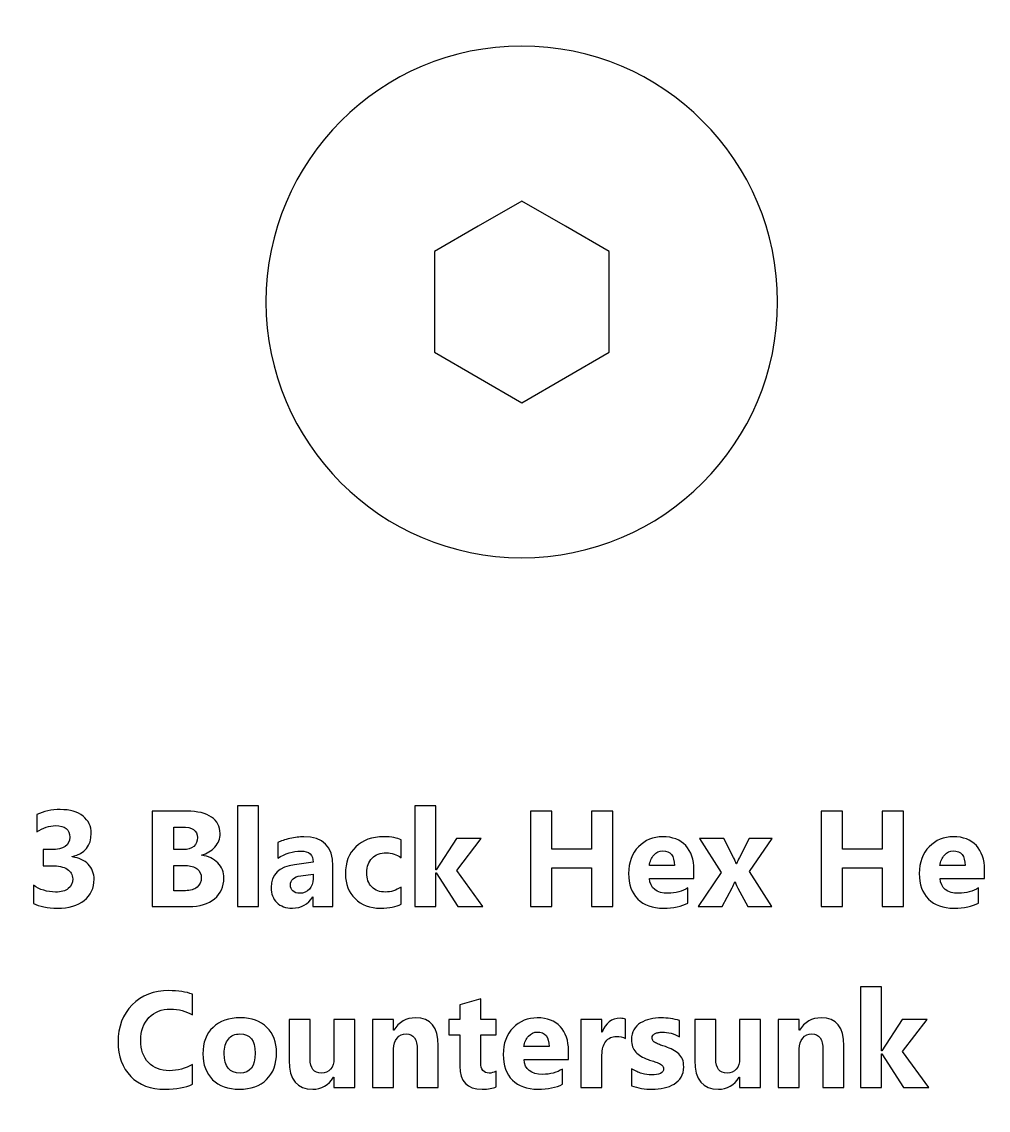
# Model space of a CAD drawing. Header units: centimetres. Extents: x -8 to 8, y -13.2 to 13.9.
# Drawn here: x -2.33 to 2.18, y -3.08 to 2 of the extents above; entities that cross this region are included whole.
import ezdxf

# ---------------------------------------------------------------- set-up
doc = ezdxf.new("R2010")
doc.units = ezdxf.units.CM
doc.header["$MEASUREMENT"] = 0
doc.layers.add('Layer 1', color=7, linetype='Continuous')

msp = doc.modelspace()

# ---------------------------------------------------------------- linework, layer by layer
at = {"layer": 'Layer 1', "lineweight": 100}
for points in [[(-5.85, -7.30005), (-5.85, -7.30005), (-5.85, 7.29995), (-5.85, 7.29995), (-5.85, 7.29995), (-5.85, 7.57609), (-5.62614, 7.79995), (-5.35, 7.79995), (-5.35, 7.79995), (-5.35, 7.79995), (5.35, 7.79995), (5.35, 7.79995), (5.35, 7.79995), (5.62614, 7.79995), (5.85, 7.57609), (5.85, 7.29995), (5.85, 7.29995), (5.85, 7.29995), (5.85, -7.30005), (5.85, -7.30005), (5.85, -7.30005), (5.85, -7.57619), (5.62614, -7.80005), (5.35, -7.80005), (5.35, -7.80005), (5.35, -7.80005), (-5.35, -7.80005), (-5.35, -7.80005), (-5.35, -7.80005), (-5.62614, -7.80005), (-5.85, -7.57619), (-5.85, -7.30005)], [(-5.85, -7.30005), (-5.85, -7.30005), (-5.85, 7.29995), (-5.85, 7.29995), (-5.85, 7.29995), (-5.85, 7.57609), (-5.62614, 7.79995), (-5.35, 7.79995), (-5.35, 7.79995), (-5.35, 7.79995), (2.95, 7.79995), (2.95, 7.79995), (2.95, 7.79995), (3.22614, 7.79995), (3.45, 7.57609), (3.45, 7.29995), (3.45, 7.29995), (3.45, 7.29995), (3.45, -7.30005), (3.45, -7.30005), (3.45, -7.30005), (3.45, -7.57619), (3.22614, -7.80005), (2.95, -7.80005), (2.95, -7.80005), (2.95, -7.80005), (-5.35, -7.80005), (-5.35, -7.80005), (-5.35, -7.80005), (-5.62614, -7.80005), (-5.85, -7.57619), (-5.85, -7.30005)]]:
    msp.add_open_spline(points, degree=3, knots=[0, 0, 0, 0, 0.1111111, 0.1111111, 0.1111111, 0.1111111, 0.2222222, 0.2222222, 0.2222222, 0.2222222, 0.3333333, 0.3333333, 0.3333333, 0.3333333, 0.4444444, 0.4444444, 0.4444444, 0.4444444, 0.5555556, 0.5555556, 0.5555556, 0.5555556, 0.6666667, 0.6666667, 0.6666667, 0.6666667, 0.7777778, 0.7777778, 0.7777778, 0.7777778, 1, 1, 1, 1], dxfattribs=at)
at = {"layer": 'Layer 1'}
for points, knots in [([(0, 1.88642), (0.659, 1.88642), (1.19323, 1.35219), (1.19323, 0.69319), (1.19323, 0.69319), (1.19323, 0.03418), (0.659, -0.50005), (0, -0.50005), (0, -0.50005), (-0.65901, -0.50005), (-1.19323, 0.03418), (-1.19323, 0.69319), (-1.19323, 0.69319), (-1.19323, 1.35219), (-0.65901, 1.88642), (0, 1.88642)], [0, 0, 0, 0, 0.2, 0.2, 0.2, 0.2, 0.4, 0.4, 0.4, 0.4, 0.6, 0.6, 0.6, 0.6, 1, 1, 1, 1]), ([(0, 1.16343), (0, 1.16343), (0.20362, 1.04586), (0.20362, 1.04586), (0.20362, 1.04586), (0.20362, 1.04586), (0.40724, 0.92829), (0.40724, 0.92829), (0.40724, 0.92829), (0.40724, 0.92829), (0.40724, 0.69319), (0.40724, 0.69319), (0.40724, 0.69319), (0.40724, 0.69319), (0.40724, 0.45808), (0.40724, 0.45808), (0.40724, 0.45808), (0.40724, 0.45808), (0.20362, 0.34051), (0.20362, 0.34051), (0.20362, 0.34051), (0.20362, 0.34051), (0, 0.22294), (0, 0.22294), (0, 0.22294), (0, 0.22294), (-0.20363, 0.34051), (-0.20363, 0.34051), (-0.20363, 0.34051), (-0.20363, 0.34051), (-0.40725, 0.45808), (-0.40725, 0.45808), (-0.40725, 0.45808), (-0.40725, 0.45808), (-0.40725, 0.69319), (-0.40725, 0.69319), (-0.40725, 0.69319), (-0.40725, 0.69319), (-0.40725, 0.92829), (-0.40725, 0.92829), (-0.40725, 0.92829), (-0.40725, 0.92829), (-0.20363, 1.04586), (-0.20363, 1.04586), (-0.20363, 1.04586), (-0.20363, 1.04586), (0, 1.16343), (0, 1.16343)], [0, 0, 0, 0, 0.0769231, 0.0769231, 0.0769231, 0.0769231, 0.1538462, 0.1538462, 0.1538462, 0.1538462, 0.2307692, 0.2307692, 0.2307692, 0.2307692, 0.3076923, 0.3076923, 0.3076923, 0.3076923, 0.3846154, 0.3846154, 0.3846154, 0.3846154, 0.4615385, 0.4615385, 0.4615385, 0.4615385, 0.5384615, 0.5384615, 0.5384615, 0.5384615, 0.6153846, 0.6153846, 0.6153846, 0.6153846, 0.6923077, 0.6923077, 0.6923077, 0.6923077, 0.7692308, 0.7692308, 0.7692308, 0.7692308, 0.8461538, 0.8461538, 0.8461538, 0.8461538, 1, 1, 1, 1]), ([(-2.27852, -2.11252), (-2.27852, -2.11252), (-2.27852, -2.02732), (-2.27852, -2.02732), (-2.27852, -2.02732), (-2.24878, -2.04902), (-2.21407, -2.05981), (-2.17438, -2.05981), (-2.17438, -2.05981), (-2.1493, -2.05981), (-2.12983, -2.05441), (-2.11596, -2.04372), (-2.11596, -2.04372), (-2.10199, -2.03293), (-2.09501, -2.01801), (-2.09501, -1.99875), (-2.09501, -1.99875), (-2.09501, -1.97896), (-2.10358, -1.96361), (-2.12083, -1.95282), (-2.12083, -1.95282), (-2.13819, -1.94213), (-2.16189, -1.93673), (-2.19206, -1.93673), (-2.19206, -1.93673), (-2.19206, -1.93673), (-2.23322, -1.93673), (-2.23322, -1.93673), (-2.23322, -1.93673), (-2.23322, -1.93673), (-2.23322, -1.86169), (-2.23322, -1.86169), (-2.23322, -1.86169), (-2.23322, -1.86169), (-2.19512, -1.86169), (-2.19512, -1.86169), (-2.19512, -1.86169), (-2.13723, -1.86169), (-2.10834, -1.84254), (-2.10834, -1.80402), (-2.10834, -1.80402), (-2.10834, -1.76782), (-2.13057, -1.74983), (-2.17502, -1.74983), (-2.17502, -1.74983), (-2.20476, -1.74983), (-2.23365, -1.75935), (-2.2618, -1.77862), (-2.2618, -1.77862), (-2.2618, -1.77862), (-2.2618, -1.69861), (-2.2618, -1.69861), (-2.2618, -1.69861), (-2.23058, -1.68294), (-2.19417, -1.67501), (-2.15269, -1.67501), (-2.15269, -1.67501), (-2.10718, -1.67501), (-2.07183, -1.68527), (-2.04643, -1.7058), (-2.04643, -1.7058), (-2.02114, -1.72623), (-2.00844, -1.75279), (-2.00844, -1.78539), (-2.00844, -1.78539), (-2.00844, -1.84349), (-2.03796, -1.8799), (-2.09681, -1.89461), (-2.09681, -1.89461), (-2.09681, -1.89461), (-2.09681, -1.89609), (-2.09681, -1.89609), (-2.09681, -1.89609), (-2.06548, -1.90001), (-2.04061, -1.91144), (-2.02241, -1.93038), (-2.02241, -1.93038), (-2.0042, -1.94932), (-1.9951, -1.9725), (-1.9951, -2.00002), (-1.9951, -2.00002), (-1.9951, -2.0415), (-2.01034, -2.07442), (-2.04072, -2.09855), (-2.04072, -2.09855), (-2.07109, -2.12278), (-2.1131, -2.13485), (-2.16666, -2.13485), (-2.16666, -2.13485), (-2.21248, -2.13485), (-2.24984, -2.12744), (-2.27852, -2.11252)], [0, 0, 0, 0, 0.0416667, 0.0416667, 0.0416667, 0.0416667, 0.0833333, 0.0833333, 0.0833333, 0.0833333, 0.125, 0.125, 0.125, 0.125, 0.1666667, 0.1666667, 0.1666667, 0.1666667, 0.2083333, 0.2083333, 0.2083333, 0.2083333, 0.25, 0.25, 0.25, 0.25, 0.2916667, 0.2916667, 0.2916667, 0.2916667, 0.3333333, 0.3333333, 0.3333333, 0.3333333, 0.375, 0.375, 0.375, 0.375, 0.4166667, 0.4166667, 0.4166667, 0.4166667, 0.4583333, 0.4583333, 0.4583333, 0.4583333, 0.5, 0.5, 0.5, 0.5, 0.5416667, 0.5416667, 0.5416667, 0.5416667, 0.5833333, 0.5833333, 0.5833333, 0.5833333, 0.625, 0.625, 0.625, 0.625, 0.6666667, 0.6666667, 0.6666667, 0.6666667, 0.7083333, 0.7083333, 0.7083333, 0.7083333, 0.75, 0.75, 0.75, 0.75, 0.7916667, 0.7916667, 0.7916667, 0.7916667, 0.8333333, 0.8333333, 0.8333333, 0.8333333, 0.875, 0.875, 0.875, 0.875, 0.9166667, 0.9166667, 0.9166667, 0.9166667, 1, 1, 1, 1]), ([(-1.22814, -2.12712), (-1.22814, -2.12712), (-1.32604, -2.12712), (-1.32604, -2.12712), (-1.32604, -2.12712), (-1.32604, -2.12712), (-1.32604, -1.65712), (-1.32604, -1.65712), (-1.32604, -1.65712), (-1.32604, -1.65712), (-1.22814, -1.65712), (-1.22814, -1.65712), (-1.22814, -1.65712), (-1.22814, -1.65712), (-1.22814, -2.12712), (-1.22814, -2.12712)], [0, 0, 0, 0, 0.2, 0.2, 0.2, 0.2, 0.4, 0.4, 0.4, 0.4, 0.6, 0.6, 0.6, 0.6, 1, 1, 1, 1]), ([(-0.18094, -2.12712), (-0.18094, -2.12712), (-0.29851, -2.12712), (-0.29851, -2.12712), (-0.29851, -2.12712), (-0.29851, -2.12712), (-0.3999, -1.96964), (-0.3999, -1.96964), (-0.3999, -1.96964), (-0.3999, -1.96964), (-0.40117, -1.96964), (-0.40117, -1.96964), (-0.40117, -1.96964), (-0.40117, -1.96964), (-0.40117, -2.12712), (-0.40117, -2.12712), (-0.40117, -2.12712), (-0.40117, -2.12712), (-0.49907, -2.12712), (-0.49907, -2.12712), (-0.49907, -2.12712), (-0.49907, -2.12712), (-0.49907, -1.65712), (-0.49907, -1.65712), (-0.49907, -1.65712), (-0.49907, -1.65712), (-0.40117, -1.65712), (-0.40117, -1.65712), (-0.40117, -1.65712), (-0.40117, -1.65712), (-0.40117, -1.95631), (-0.40117, -1.95631), (-0.40117, -1.95631), (-0.40117, -1.95631), (-0.3999, -1.95631), (-0.3999, -1.95631), (-0.3999, -1.95631), (-0.3999, -1.95631), (-0.30529, -1.80963), (-0.30529, -1.80963), (-0.30529, -1.80963), (-0.30529, -1.80963), (-0.18908, -1.80963), (-0.18908, -1.80963), (-0.18908, -1.80963), (-0.18908, -1.80963), (-0.30285, -1.95874), (-0.30285, -1.95874), (-0.30285, -1.95874), (-0.30285, -1.95874), (-0.18094, -2.12712), (-0.18094, -2.12712)], [0, 0, 0, 0, 0.0714286, 0.0714286, 0.0714286, 0.0714286, 0.1428571, 0.1428571, 0.1428571, 0.1428571, 0.2142857, 0.2142857, 0.2142857, 0.2142857, 0.2857143, 0.2857143, 0.2857143, 0.2857143, 0.3571429, 0.3571429, 0.3571429, 0.3571429, 0.4285714, 0.4285714, 0.4285714, 0.4285714, 0.5, 0.5, 0.5, 0.5, 0.5714286, 0.5714286, 0.5714286, 0.5714286, 0.6428571, 0.6428571, 0.6428571, 0.6428571, 0.7142857, 0.7142857, 0.7142857, 0.7142857, 0.7857143, 0.7857143, 0.7857143, 0.7857143, 0.8571429, 0.8571429, 0.8571429, 0.8571429, 1, 1, 1, 1]), ([(-1.72364, -2.12712), (-1.72364, -2.12712), (-1.72364, -1.68252), (-1.72364, -1.68252), (-1.72364, -1.68252), (-1.72364, -1.68252), (-1.56172, -1.68252), (-1.56172, -1.68252), (-1.56172, -1.68252), (-1.51208, -1.68252), (-1.47398, -1.69162), (-1.44731, -1.70983), (-1.44731, -1.70983), (-1.42064, -1.72792), (-1.40731, -1.75364), (-1.40731, -1.78666), (-1.40731, -1.78666), (-1.40731, -1.81068), (-1.41546, -1.83164), (-1.43165, -1.84963), (-1.43165, -1.84963), (-1.44795, -1.86762), (-1.46859, -1.88011), (-1.49388, -1.88709), (-1.49388, -1.88709), (-1.49388, -1.88709), (-1.49388, -1.88836), (-1.49388, -1.88836), (-1.49388, -1.88836), (-1.46224, -1.89228), (-1.43694, -1.90403), (-1.418, -1.92339), (-1.418, -1.92339), (-1.39916, -1.94287), (-1.38964, -1.96647), (-1.38964, -1.99441), (-1.38964, -1.99441), (-1.38964, -2.03515), (-1.40424, -2.06743), (-1.43334, -2.09135), (-1.43334, -2.09135), (-1.46255, -2.11516), (-1.50235, -2.12712), (-1.55272, -2.12712), (-1.55272, -2.12712), (-1.55272, -2.12712), (-1.72364, -2.12712), (-1.72364, -2.12712)], [0, 0, 0, 0, 0.0769231, 0.0769231, 0.0769231, 0.0769231, 0.1538462, 0.1538462, 0.1538462, 0.1538462, 0.2307692, 0.2307692, 0.2307692, 0.2307692, 0.3076923, 0.3076923, 0.3076923, 0.3076923, 0.3846154, 0.3846154, 0.3846154, 0.3846154, 0.4615385, 0.4615385, 0.4615385, 0.4615385, 0.5384615, 0.5384615, 0.5384615, 0.5384615, 0.6153846, 0.6153846, 0.6153846, 0.6153846, 0.6923077, 0.6923077, 0.6923077, 0.6923077, 0.7692308, 0.7692308, 0.7692308, 0.7692308, 0.8461538, 0.8461538, 0.8461538, 0.8461538, 1, 1, 1, 1]), ([(0.42537, -2.12712), (0.42537, -2.12712), (0.32494, -2.12712), (0.32494, -2.12712), (0.32494, -2.12712), (0.32494, -2.12712), (0.32494, -1.94604), (0.32494, -1.94604), (0.32494, -1.94604), (0.32494, -1.94604), (0.14079, -1.94604), (0.14079, -1.94604), (0.14079, -1.94604), (0.14079, -1.94604), (0.14079, -2.12712), (0.14079, -2.12712), (0.14079, -2.12712), (0.14079, -2.12712), (0.04057, -2.12712), (0.04057, -2.12712), (0.04057, -2.12712), (0.04057, -2.12712), (0.04057, -1.68252), (0.04057, -1.68252), (0.04057, -1.68252), (0.04057, -1.68252), (0.14079, -1.68252), (0.14079, -1.68252), (0.14079, -1.68252), (0.14079, -1.68252), (0.14079, -1.8599), (0.14079, -1.8599), (0.14079, -1.8599), (0.14079, -1.8599), (0.32494, -1.8599), (0.32494, -1.8599), (0.32494, -1.8599), (0.32494, -1.8599), (0.32494, -1.68252), (0.32494, -1.68252), (0.32494, -1.68252), (0.32494, -1.68252), (0.42537, -1.68252), (0.42537, -1.68252), (0.42537, -1.68252), (0.42537, -1.68252), (0.42537, -2.12712), (0.42537, -2.12712)], [0, 0, 0, 0, 0.0769231, 0.0769231, 0.0769231, 0.0769231, 0.1538462, 0.1538462, 0.1538462, 0.1538462, 0.2307692, 0.2307692, 0.2307692, 0.2307692, 0.3076923, 0.3076923, 0.3076923, 0.3076923, 0.3846154, 0.3846154, 0.3846154, 0.3846154, 0.4615385, 0.4615385, 0.4615385, 0.4615385, 0.5384615, 0.5384615, 0.5384615, 0.5384615, 0.6153846, 0.6153846, 0.6153846, 0.6153846, 0.6923077, 0.6923077, 0.6923077, 0.6923077, 0.7692308, 0.7692308, 0.7692308, 0.7692308, 0.8461538, 0.8461538, 0.8461538, 0.8461538, 1, 1, 1, 1]), ([(1.78118, -2.12712), (1.78118, -2.12712), (1.68075, -2.12712), (1.68075, -2.12712), (1.68075, -2.12712), (1.68075, -2.12712), (1.68075, -1.94604), (1.68075, -1.94604), (1.68075, -1.94604), (1.68075, -1.94604), (1.4966, -1.94604), (1.4966, -1.94604), (1.4966, -1.94604), (1.4966, -1.94604), (1.4966, -2.12712), (1.4966, -2.12712), (1.4966, -2.12712), (1.4966, -2.12712), (1.39638, -2.12712), (1.39638, -2.12712), (1.39638, -2.12712), (1.39638, -2.12712), (1.39638, -1.68252), (1.39638, -1.68252), (1.39638, -1.68252), (1.39638, -1.68252), (1.4966, -1.68252), (1.4966, -1.68252), (1.4966, -1.68252), (1.4966, -1.68252), (1.4966, -1.8599), (1.4966, -1.8599), (1.4966, -1.8599), (1.4966, -1.8599), (1.68075, -1.8599), (1.68075, -1.8599), (1.68075, -1.8599), (1.68075, -1.8599), (1.68075, -1.68252), (1.68075, -1.68252), (1.68075, -1.68252), (1.68075, -1.68252), (1.78118, -1.68252), (1.78118, -1.68252), (1.78118, -1.68252), (1.78118, -1.68252), (1.78118, -2.12712), (1.78118, -2.12712)], [0, 0, 0, 0, 0.0769231, 0.0769231, 0.0769231, 0.0769231, 0.1538462, 0.1538462, 0.1538462, 0.1538462, 0.2307692, 0.2307692, 0.2307692, 0.2307692, 0.3076923, 0.3076923, 0.3076923, 0.3076923, 0.3846154, 0.3846154, 0.3846154, 0.3846154, 0.4615385, 0.4615385, 0.4615385, 0.4615385, 0.5384615, 0.5384615, 0.5384615, 0.5384615, 0.6153846, 0.6153846, 0.6153846, 0.6153846, 0.6923077, 0.6923077, 0.6923077, 0.6923077, 0.7692308, 0.7692308, 0.7692308, 0.7692308, 0.8461538, 0.8461538, 0.8461538, 0.8461538, 1, 1, 1, 1]), ([(-1.62342, -1.75629), (-1.62342, -1.75629), (-1.62342, -1.86169), (-1.62342, -1.86169), (-1.62342, -1.86169), (-1.62342, -1.86169), (-1.57939, -1.86169), (-1.57939, -1.86169), (-1.57939, -1.86169), (-1.55876, -1.86169), (-1.54246, -1.85672), (-1.5306, -1.84667), (-1.5306, -1.84667), (-1.51864, -1.83661), (-1.51272, -1.82285), (-1.51272, -1.80529), (-1.51272, -1.80529), (-1.51272, -1.77258), (-1.53717, -1.75629), (-1.58595, -1.75629), (-1.58595, -1.75629), (-1.58595, -1.75629), (-1.62342, -1.75629), (-1.62342, -1.75629)], [0, 0, 0, 0, 0.1428571, 0.1428571, 0.1428571, 0.1428571, 0.2857143, 0.2857143, 0.2857143, 0.2857143, 0.4285714, 0.4285714, 0.4285714, 0.4285714, 0.5714286, 0.5714286, 0.5714286, 0.5714286, 0.7142857, 0.7142857, 0.7142857, 0.7142857, 1, 1, 1, 1]), ([(-0.88144, -2.12712), (-0.88144, -2.12712), (-0.97415, -2.12712), (-0.97415, -2.12712), (-0.97415, -2.12712), (-0.97415, -2.12712), (-0.97415, -2.08151), (-0.97415, -2.08151), (-0.97415, -2.08151), (-0.97415, -2.08151), (-0.97542, -2.08151), (-0.97542, -2.08151), (-0.97542, -2.08151), (-0.99669, -2.11707), (-1.02823, -2.13485), (-1.07003, -2.13485), (-1.07003, -2.13485), (-1.10083, -2.13485), (-1.12506, -2.12617), (-1.14274, -2.10871), (-1.14274, -2.10871), (-1.16041, -2.09124), (-1.1692, -2.06785), (-1.1692, -2.03875), (-1.1692, -2.03875), (-1.1692, -1.97716), (-1.13268, -1.9416), (-1.05977, -1.93207), (-1.05977, -1.93207), (-1.05977, -1.93207), (-0.97351, -1.92064), (-0.97351, -1.92064), (-0.97351, -1.92064), (-0.97351, -1.88593), (-0.99235, -1.86857), (-1.03003, -1.86857), (-1.03003, -1.86857), (-1.06781, -1.86857), (-1.10379, -1.87979), (-1.13787, -1.90233), (-1.13787, -1.90233), (-1.13787, -1.90233), (-1.13787, -1.82857), (-1.13787, -1.82857), (-1.13787, -1.82857), (-1.12422, -1.82148), (-1.10559, -1.81534), (-1.08188, -1.80994), (-1.08188, -1.80994), (-1.05828, -1.80455), (-1.03669, -1.8019), (-1.01722, -1.8019), (-1.01722, -1.8019), (-0.92674, -1.8019), (-0.88144, -1.84709), (-0.88144, -1.93736), (-0.88144, -1.93736), (-0.88144, -1.93736), (-0.88144, -2.12712), (-0.88144, -2.12712)], [0, 0, 0, 0, 0.0625, 0.0625, 0.0625, 0.0625, 0.125, 0.125, 0.125, 0.125, 0.1875, 0.1875, 0.1875, 0.1875, 0.25, 0.25, 0.25, 0.25, 0.3125, 0.3125, 0.3125, 0.3125, 0.375, 0.375, 0.375, 0.375, 0.4375, 0.4375, 0.4375, 0.4375, 0.5, 0.5, 0.5, 0.5, 0.5625, 0.5625, 0.5625, 0.5625, 0.625, 0.625, 0.625, 0.625, 0.6875, 0.6875, 0.6875, 0.6875, 0.75, 0.75, 0.75, 0.75, 0.8125, 0.8125, 0.8125, 0.8125, 0.875, 0.875, 0.875, 0.875, 1, 1, 1, 1]), ([(-0.56331, -2.11569), (-0.58543, -2.1285), (-0.61739, -2.13485), (-0.65909, -2.13485), (-0.65909, -2.13485), (-0.70788, -2.13485), (-0.74735, -2.12014), (-0.77751, -2.0905), (-0.77751, -2.0905), (-0.80768, -2.06098), (-0.82281, -2.02288), (-0.82281, -1.9761), (-0.82281, -1.9761), (-0.82281, -1.92212), (-0.80662, -1.87969), (-0.77434, -1.84857), (-0.77434, -1.84857), (-0.74195, -1.81746), (-0.69867, -1.8019), (-0.64448, -1.8019), (-0.64448, -1.8019), (-0.60712, -1.8019), (-0.58003, -1.80687), (-0.56331, -1.81672), (-0.56331, -1.81672), (-0.56331, -1.81672), (-0.56331, -1.8999), (-0.56331, -1.8999), (-0.56331, -1.8999), (-0.58374, -1.88455), (-0.6066, -1.87693), (-0.63178, -1.87693), (-0.63178, -1.87693), (-0.65993, -1.87693), (-0.68216, -1.88508), (-0.69867, -1.90159), (-0.69867, -1.90159), (-0.71507, -1.918), (-0.72333, -1.94064), (-0.72333, -1.96964), (-0.72333, -1.96964), (-0.72333, -1.99769), (-0.71539, -2.01981), (-0.69973, -2.03579), (-0.69973, -2.03579), (-0.68406, -2.05187), (-0.66237, -2.05981), (-0.63496, -2.05981), (-0.63496, -2.05981), (-0.61051, -2.05981), (-0.5867, -2.05219), (-0.56331, -2.03685), (-0.56331, -2.03685), (-0.56331, -2.03685), (-0.56331, -2.11569), (-0.56331, -2.11569)], [0, 0, 0, 0, 0.0666667, 0.0666667, 0.0666667, 0.0666667, 0.1333333, 0.1333333, 0.1333333, 0.1333333, 0.2, 0.2, 0.2, 0.2, 0.2666667, 0.2666667, 0.2666667, 0.2666667, 0.3333333, 0.3333333, 0.3333333, 0.3333333, 0.4, 0.4, 0.4, 0.4, 0.4666667, 0.4666667, 0.4666667, 0.4666667, 0.5333333, 0.5333333, 0.5333333, 0.5333333, 0.6, 0.6, 0.6, 0.6, 0.6666667, 0.6666667, 0.6666667, 0.6666667, 0.7333333, 0.7333333, 0.7333333, 0.7333333, 0.8, 0.8, 0.8, 0.8, 0.8666667, 0.8666667, 0.8666667, 0.8666667, 1, 1, 1, 1]), ([(0.80277, -1.99631), (0.80277, -1.99631), (0.59566, -1.99631), (0.59566, -1.99631), (0.59566, -1.99631), (0.59894, -2.04235), (0.62804, -2.06542), (0.68276, -2.06542), (0.68276, -2.06542), (0.71768, -2.06542), (0.74837, -2.05717), (0.77483, -2.04066), (0.77483, -2.04066), (0.77483, -2.04066), (0.77483, -2.11135), (0.77483, -2.11135), (0.77483, -2.11135), (0.74552, -2.12701), (0.70742, -2.13485), (0.66043, -2.13485), (0.66043, -2.13485), (0.6092, -2.13485), (0.56941, -2.12066), (0.54105, -2.0922), (0.54105, -2.0922), (0.51279, -2.06383), (0.49861, -2.02415), (0.49861, -1.97335), (0.49861, -1.97335), (0.49861, -1.92064), (0.51385, -1.87884), (0.54454, -1.84804), (0.54454, -1.84804), (0.57513, -1.81724), (0.6127, -1.8019), (0.65736, -1.8019), (0.65736, -1.8019), (0.70361, -1.8019), (0.73948, -1.81566), (0.76478, -1.84307), (0.76478, -1.84307), (0.79007, -1.87058), (0.80277, -1.90794), (0.80277, -1.95504), (0.80277, -1.95504), (0.80277, -1.95504), (0.80277, -1.99631), (0.80277, -1.99631)], [0, 0, 0, 0, 0.0769231, 0.0769231, 0.0769231, 0.0769231, 0.1538462, 0.1538462, 0.1538462, 0.1538462, 0.2307692, 0.2307692, 0.2307692, 0.2307692, 0.3076923, 0.3076923, 0.3076923, 0.3076923, 0.3846154, 0.3846154, 0.3846154, 0.3846154, 0.4615385, 0.4615385, 0.4615385, 0.4615385, 0.5384615, 0.5384615, 0.5384615, 0.5384615, 0.6153846, 0.6153846, 0.6153846, 0.6153846, 0.6923077, 0.6923077, 0.6923077, 0.6923077, 0.7692308, 0.7692308, 0.7692308, 0.7692308, 0.8461538, 0.8461538, 0.8461538, 0.8461538, 1, 1, 1, 1]), ([(1.16768, -1.80963), (1.16768, -1.80963), (1.06291, -1.9634), (1.06291, -1.9634), (1.06291, -1.9634), (1.06291, -1.9634), (1.16704, -2.12712), (1.16704, -2.12712), (1.16704, -2.12712), (1.16704, -2.12712), (1.05423, -2.12712), (1.05423, -2.12712), (1.05423, -2.12712), (1.05423, -2.12712), (1.0083, -2.0415), (1.0083, -2.0415), (1.0083, -2.0415), (1.00459, -2.03473), (1.00015, -2.0251), (0.99496, -2.01272), (0.99496, -2.01272), (0.99496, -2.01272), (0.9938, -2.01272), (0.9938, -2.01272), (0.9938, -2.01272), (0.99062, -2.02139), (0.98639, -2.03071), (0.98099, -2.04066), (0.98099, -2.04066), (0.98099, -2.04066), (0.93485, -2.12712), (0.93485, -2.12712), (0.93485, -2.12712), (0.93485, -2.12712), (0.82224, -2.12712), (0.82224, -2.12712), (0.82224, -2.12712), (0.82224, -2.12712), (0.92956, -1.96901), (0.92956, -1.96901), (0.92956, -1.96901), (0.92956, -1.96901), (0.82881, -1.80963), (0.82881, -1.80963), (0.82881, -1.80963), (0.82881, -1.80963), (0.94226, -1.80963), (0.94226, -1.80963), (0.94226, -1.80963), (0.94226, -1.80963), (0.98755, -1.89863), (0.98755, -1.89863), (0.98755, -1.89863), (0.99359, -1.91038), (0.99782, -1.92032), (1.00025, -1.92837), (1.00025, -1.92837), (1.00025, -1.92837), (1.00152, -1.92837), (1.00152, -1.92837), (1.00152, -1.92837), (1.0048, -1.91863), (1.00925, -1.90858), (1.01486, -1.89799), (1.01486, -1.89799), (1.01486, -1.89799), (1.061, -1.80963), (1.061, -1.80963), (1.061, -1.80963), (1.061, -1.80963), (1.16768, -1.80963), (1.16768, -1.80963)], [0, 0, 0, 0, 0.0526316, 0.0526316, 0.0526316, 0.0526316, 0.1052632, 0.1052632, 0.1052632, 0.1052632, 0.1578947, 0.1578947, 0.1578947, 0.1578947, 0.2105263, 0.2105263, 0.2105263, 0.2105263, 0.2631579, 0.2631579, 0.2631579, 0.2631579, 0.3157895, 0.3157895, 0.3157895, 0.3157895, 0.3684211, 0.3684211, 0.3684211, 0.3684211, 0.4210526, 0.4210526, 0.4210526, 0.4210526, 0.4736842, 0.4736842, 0.4736842, 0.4736842, 0.5263158, 0.5263158, 0.5263158, 0.5263158, 0.5789474, 0.5789474, 0.5789474, 0.5789474, 0.6315789, 0.6315789, 0.6315789, 0.6315789, 0.6842105, 0.6842105, 0.6842105, 0.6842105, 0.7368421, 0.7368421, 0.7368421, 0.7368421, 0.7894737, 0.7894737, 0.7894737, 0.7894737, 0.8421053, 0.8421053, 0.8421053, 0.8421053, 0.8947368, 0.8947368, 0.8947368, 0.8947368, 1, 1, 1, 1]), ([(2.15858, -1.99631), (2.15858, -1.99631), (1.95147, -1.99631), (1.95147, -1.99631), (1.95147, -1.99631), (1.95475, -2.04235), (1.98385, -2.06542), (2.03857, -2.06542), (2.03857, -2.06542), (2.07349, -2.06542), (2.10418, -2.05717), (2.13064, -2.04066), (2.13064, -2.04066), (2.13064, -2.04066), (2.13064, -2.11135), (2.13064, -2.11135), (2.13064, -2.11135), (2.10133, -2.12701), (2.06323, -2.13485), (2.01624, -2.13485), (2.01624, -2.13485), (1.96501, -2.13485), (1.92522, -2.12066), (1.89686, -2.0922), (1.89686, -2.0922), (1.8686, -2.06383), (1.85442, -2.02415), (1.85442, -1.97335), (1.85442, -1.97335), (1.85442, -1.92064), (1.86966, -1.87884), (1.90035, -1.84804), (1.90035, -1.84804), (1.93094, -1.81724), (1.96851, -1.8019), (2.01317, -1.8019), (2.01317, -1.8019), (2.05942, -1.8019), (2.09529, -1.81566), (2.12059, -1.84307), (2.12059, -1.84307), (2.14588, -1.87058), (2.15858, -1.90794), (2.15858, -1.95504), (2.15858, -1.95504), (2.15858, -1.95504), (2.15858, -1.99631), (2.15858, -1.99631)], [0, 0, 0, 0, 0.0769231, 0.0769231, 0.0769231, 0.0769231, 0.1538462, 0.1538462, 0.1538462, 0.1538462, 0.2307692, 0.2307692, 0.2307692, 0.2307692, 0.3076923, 0.3076923, 0.3076923, 0.3076923, 0.3846154, 0.3846154, 0.3846154, 0.3846154, 0.4615385, 0.4615385, 0.4615385, 0.4615385, 0.5384615, 0.5384615, 0.5384615, 0.5384615, 0.6153846, 0.6153846, 0.6153846, 0.6153846, 0.6923077, 0.6923077, 0.6923077, 0.6923077, 0.7692308, 0.7692308, 0.7692308, 0.7692308, 0.8461538, 0.8461538, 0.8461538, 0.8461538, 1, 1, 1, 1]), ([(0.71197, -1.93609), (0.71197, -1.89069), (0.69355, -1.86794), (0.65672, -1.86794), (0.65672, -1.86794), (0.64106, -1.86794), (0.62741, -1.87439), (0.61598, -1.88741), (0.61598, -1.88741), (0.60444, -1.90043), (0.59756, -1.91673), (0.59502, -1.93609), (0.59502, -1.93609), (0.59502, -1.93609), (0.71197, -1.93609), (0.71197, -1.93609)], [0, 0, 0, 0, 0.2, 0.2, 0.2, 0.2, 0.4, 0.4, 0.4, 0.4, 0.6, 0.6, 0.6, 0.6, 1, 1, 1, 1]), ([(2.06778, -1.93609), (2.06778, -1.89069), (2.04936, -1.86794), (2.01253, -1.86794), (2.01253, -1.86794), (1.99687, -1.86794), (1.98322, -1.87439), (1.97179, -1.88741), (1.97179, -1.88741), (1.96025, -1.90043), (1.95337, -1.91673), (1.95083, -1.93609), (1.95083, -1.93609), (1.95083, -1.93609), (2.06778, -1.93609), (2.06778, -1.93609)], [0, 0, 0, 0, 0.2, 0.2, 0.2, 0.2, 0.4, 0.4, 0.4, 0.4, 0.6, 0.6, 0.6, 0.6, 1, 1, 1, 1]), ([(-1.62342, -1.93609), (-1.62342, -1.93609), (-1.62342, -2.05336), (-1.62342, -2.05336), (-1.62342, -2.05336), (-1.62342, -2.05336), (-1.56913, -2.05336), (-1.56913, -2.05336), (-1.56913, -2.05336), (-1.54606, -2.05336), (-1.52785, -2.04796), (-1.51473, -2.03716), (-1.51473, -2.03716), (-1.50161, -2.02647), (-1.49504, -2.01176), (-1.49504, -1.99314), (-1.49504, -1.99314), (-1.49504, -1.97536), (-1.5015, -1.96149), (-1.51441, -1.95133), (-1.51441, -1.95133), (-1.52743, -1.94117), (-1.54542, -1.93609), (-1.5686, -1.93609), (-1.5686, -1.93609), (-1.5686, -1.93609), (-1.62342, -1.93609), (-1.62342, -1.93609)], [0, 0, 0, 0, 0.125, 0.125, 0.125, 0.125, 0.25, 0.25, 0.25, 0.25, 0.375, 0.375, 0.375, 0.375, 0.5, 0.5, 0.5, 0.5, 0.625, 0.625, 0.625, 0.625, 0.75, 0.75, 0.75, 0.75, 1, 1, 1, 1]), ([(-0.97351, -1.99811), (-0.97351, -1.99811), (-0.97351, -1.97673), (-0.97351, -1.97673), (-0.97351, -1.97673), (-0.97351, -1.97673), (-1.03119, -1.98414), (-1.03119, -1.98414), (-1.03119, -1.98414), (-1.06305, -1.98827), (-1.07892, -2.00266), (-1.07892, -2.02732), (-1.07892, -2.02732), (-1.07892, -2.03843), (-1.07511, -2.04764), (-1.06739, -2.05473), (-1.06739, -2.05473), (-1.05955, -2.06182), (-1.04908, -2.06542), (-1.03585, -2.06542), (-1.03585, -2.06542), (-1.01743, -2.06542), (-1.00251, -2.05907), (-0.99087, -2.04637), (-0.99087, -2.04637), (-0.97933, -2.03367), (-0.97351, -2.01758), (-0.97351, -1.99811)], [0, 0, 0, 0, 0.125, 0.125, 0.125, 0.125, 0.25, 0.25, 0.25, 0.25, 0.375, 0.375, 0.375, 0.375, 0.5, 0.5, 0.5, 0.5, 0.625, 0.625, 0.625, 0.625, 0.75, 0.75, 0.75, 0.75, 1, 1, 1, 1]), ([(-1.53649, -2.95599), (-1.56887, -2.97165), (-1.61131, -2.97949), (-1.66359, -2.97949), (-1.66359, -2.97949), (-1.73175, -2.97949), (-1.7854, -2.95948), (-1.82445, -2.91937), (-1.82445, -2.91937), (-1.86361, -2.87926), (-1.88308, -2.82582), (-1.88308, -2.75904), (-1.88308, -2.75904), (-1.88308, -2.68792), (-1.86118, -2.63024), (-1.81726, -2.586), (-1.81726, -2.586), (-1.77334, -2.54177), (-1.71629, -2.51965), (-1.64623, -2.51965), (-1.64623, -2.51965), (-1.60284, -2.51965), (-1.56622, -2.52515), (-1.53649, -2.53616), (-1.53649, -2.53616), (-1.53649, -2.53616), (-1.53649, -2.63257), (-1.53649, -2.63257), (-1.53649, -2.63257), (-1.56622, -2.61479), (-1.60009, -2.6059), (-1.63819, -2.6059), (-1.63819, -2.6059), (-1.67989, -2.6059), (-1.71365, -2.61902), (-1.73926, -2.64527), (-1.73926, -2.64527), (-1.76487, -2.67152), (-1.77768, -2.70708), (-1.77768, -2.75195), (-1.77768, -2.75195), (-1.77768, -2.79492), (-1.76561, -2.8292), (-1.74138, -2.85471), (-1.74138, -2.85471), (-1.71725, -2.88022), (-1.68465, -2.89302), (-1.64369, -2.89302), (-1.64369, -2.89302), (-1.60464, -2.89302), (-1.56887, -2.8835), (-1.53649, -2.86445), (-1.53649, -2.86445), (-1.53649, -2.86445), (-1.53649, -2.95599), (-1.53649, -2.95599)], [0, 0, 0, 0, 0.0666667, 0.0666667, 0.0666667, 0.0666667, 0.1333333, 0.1333333, 0.1333333, 0.1333333, 0.2, 0.2, 0.2, 0.2, 0.2666667, 0.2666667, 0.2666667, 0.2666667, 0.3333333, 0.3333333, 0.3333333, 0.3333333, 0.4, 0.4, 0.4, 0.4, 0.4666667, 0.4666667, 0.4666667, 0.4666667, 0.5333333, 0.5333333, 0.5333333, 0.5333333, 0.6, 0.6, 0.6, 0.6, 0.6666667, 0.6666667, 0.6666667, 0.6666667, 0.7333333, 0.7333333, 0.7333333, 0.7333333, 0.8, 0.8, 0.8, 0.8, 0.8666667, 0.8666667, 0.8666667, 0.8666667, 1, 1, 1, 1]), ([(1.89849, -2.97176), (1.89849, -2.97176), (1.78092, -2.97176), (1.78092, -2.97176), (1.78092, -2.97176), (1.78092, -2.97176), (1.67953, -2.81428), (1.67953, -2.81428), (1.67953, -2.81428), (1.67953, -2.81428), (1.67826, -2.81428), (1.67826, -2.81428), (1.67826, -2.81428), (1.67826, -2.81428), (1.67826, -2.97176), (1.67826, -2.97176), (1.67826, -2.97176), (1.67826, -2.97176), (1.58036, -2.97176), (1.58036, -2.97176), (1.58036, -2.97176), (1.58036, -2.97176), (1.58036, -2.50176), (1.58036, -2.50176), (1.58036, -2.50176), (1.58036, -2.50176), (1.67826, -2.50176), (1.67826, -2.50176), (1.67826, -2.50176), (1.67826, -2.50176), (1.67826, -2.80095), (1.67826, -2.80095), (1.67826, -2.80095), (1.67826, -2.80095), (1.67953, -2.80095), (1.67953, -2.80095), (1.67953, -2.80095), (1.67953, -2.80095), (1.77414, -2.65427), (1.77414, -2.65427), (1.77414, -2.65427), (1.77414, -2.65427), (1.89035, -2.65427), (1.89035, -2.65427), (1.89035, -2.65427), (1.89035, -2.65427), (1.77658, -2.80338), (1.77658, -2.80338), (1.77658, -2.80338), (1.77658, -2.80338), (1.89849, -2.97176), (1.89849, -2.97176)], [0, 0, 0, 0, 0.0714286, 0.0714286, 0.0714286, 0.0714286, 0.1428571, 0.1428571, 0.1428571, 0.1428571, 0.2142857, 0.2142857, 0.2142857, 0.2142857, 0.2857143, 0.2857143, 0.2857143, 0.2857143, 0.3571429, 0.3571429, 0.3571429, 0.3571429, 0.4285714, 0.4285714, 0.4285714, 0.4285714, 0.5, 0.5, 0.5, 0.5, 0.5714286, 0.5714286, 0.5714286, 0.5714286, 0.6428571, 0.6428571, 0.6428571, 0.6428571, 0.7142857, 0.7142857, 0.7142857, 0.7142857, 0.7857143, 0.7857143, 0.7857143, 0.7857143, 0.8571429, 0.8571429, 0.8571429, 0.8571429, 1, 1, 1, 1]), ([(-0.12014, -2.96806), (-0.13464, -2.97568), (-0.15644, -2.97949), (-0.18555, -2.97949), (-0.18555, -2.97949), (-0.25455, -2.97949), (-0.28916, -2.94361), (-0.28916, -2.87196), (-0.28916, -2.87196), (-0.28916, -2.87196), (-0.28916, -2.72655), (-0.28916, -2.72655), (-0.28916, -2.72655), (-0.28916, -2.72655), (-0.34059, -2.72655), (-0.34059, -2.72655), (-0.34059, -2.72655), (-0.34059, -2.72655), (-0.34059, -2.65427), (-0.34059, -2.65427), (-0.34059, -2.65427), (-0.34059, -2.65427), (-0.28916, -2.65427), (-0.28916, -2.65427), (-0.28916, -2.65427), (-0.28916, -2.65427), (-0.28916, -2.58579), (-0.28916, -2.58579), (-0.28916, -2.58579), (-0.28916, -2.58579), (-0.19147, -2.55785), (-0.19147, -2.55785), (-0.19147, -2.55785), (-0.19147, -2.55785), (-0.19147, -2.65427), (-0.19147, -2.65427), (-0.19147, -2.65427), (-0.19147, -2.65427), (-0.12014, -2.65427), (-0.12014, -2.65427), (-0.12014, -2.65427), (-0.12014, -2.65427), (-0.12014, -2.72655), (-0.12014, -2.72655), (-0.12014, -2.72655), (-0.12014, -2.72655), (-0.19147, -2.72655), (-0.19147, -2.72655), (-0.19147, -2.72655), (-0.19147, -2.72655), (-0.19147, -2.85492), (-0.19147, -2.85492), (-0.19147, -2.85492), (-0.19147, -2.88794), (-0.17835, -2.90445), (-0.1521, -2.90445), (-0.1521, -2.90445), (-0.14173, -2.90445), (-0.13104, -2.90149), (-0.12014, -2.89546), (-0.12014, -2.89546), (-0.12014, -2.89546), (-0.12014, -2.96806), (-0.12014, -2.96806)], [0, 0, 0, 0, 0.0588235, 0.0588235, 0.0588235, 0.0588235, 0.1176471, 0.1176471, 0.1176471, 0.1176471, 0.1764706, 0.1764706, 0.1764706, 0.1764706, 0.2352941, 0.2352941, 0.2352941, 0.2352941, 0.2941176, 0.2941176, 0.2941176, 0.2941176, 0.3529412, 0.3529412, 0.3529412, 0.3529412, 0.4117647, 0.4117647, 0.4117647, 0.4117647, 0.4705882, 0.4705882, 0.4705882, 0.4705882, 0.5294118, 0.5294118, 0.5294118, 0.5294118, 0.5882353, 0.5882353, 0.5882353, 0.5882353, 0.6470588, 0.6470588, 0.6470588, 0.6470588, 0.7058824, 0.7058824, 0.7058824, 0.7058824, 0.7647059, 0.7647059, 0.7647059, 0.7647059, 0.8235294, 0.8235294, 0.8235294, 0.8235294, 0.8823529, 0.8823529, 0.8823529, 0.8823529, 1, 1, 1, 1]), ([(-1.31731, -2.97949), (-1.37023, -2.97949), (-1.41182, -2.96467), (-1.44209, -2.93504), (-1.44209, -2.93504), (-1.47236, -2.9054), (-1.48749, -2.86508), (-1.48749, -2.81428), (-1.48749, -2.81428), (-1.48749, -2.76179), (-1.47183, -2.72062), (-1.44039, -2.69099), (-1.44039, -2.69099), (-1.40896, -2.66136), (-1.36642, -2.64654), (-1.31297, -2.64654), (-1.31297, -2.64654), (-1.26027, -2.64654), (-1.21889, -2.66136), (-1.18894, -2.69099), (-1.18894, -2.69099), (-1.15899, -2.72062), (-1.14396, -2.75989), (-1.14396, -2.80867), (-1.14396, -2.80867), (-1.14396, -2.86138), (-1.15941, -2.90308), (-1.19031, -2.93366), (-1.19031, -2.93366), (-1.22122, -2.96425), (-1.26355, -2.97949), (-1.31731, -2.97949)], [0, 0, 0, 0, 0.1111111, 0.1111111, 0.1111111, 0.1111111, 0.2222222, 0.2222222, 0.2222222, 0.2222222, 0.3333333, 0.3333333, 0.3333333, 0.3333333, 0.4444444, 0.4444444, 0.4444444, 0.4444444, 0.5555556, 0.5555556, 0.5555556, 0.5555556, 0.6666667, 0.6666667, 0.6666667, 0.6666667, 0.7777778, 0.7777778, 0.7777778, 0.7777778, 1, 1, 1, 1]), ([(-0.77874, -2.97176), (-0.77874, -2.97176), (-0.87642, -2.97176), (-0.87642, -2.97176), (-0.87642, -2.97176), (-0.87642, -2.97176), (-0.87642, -2.92339), (-0.87642, -2.92339), (-0.87642, -2.92339), (-0.87642, -2.92339), (-0.8779, -2.92339), (-0.8779, -2.92339), (-0.8779, -2.92339), (-0.90214, -2.96075), (-0.93441, -2.97949), (-0.97495, -2.97949), (-0.97495, -2.97949), (-1.04861, -2.97949), (-1.08533, -2.93493), (-1.08533, -2.84582), (-1.08533, -2.84582), (-1.08533, -2.84582), (-1.08533, -2.65427), (-1.08533, -2.65427), (-1.08533, -2.65427), (-1.08533, -2.65427), (-0.98765, -2.65427), (-0.98765, -2.65427), (-0.98765, -2.65427), (-0.98765, -2.65427), (-0.98765, -2.83714), (-0.98765, -2.83714), (-0.98765, -2.83714), (-0.98765, -2.88201), (-0.96987, -2.90445), (-0.93431, -2.90445), (-0.93431, -2.90445), (-0.91674, -2.90445), (-0.90277, -2.89831), (-0.89219, -2.88604), (-0.89219, -2.88604), (-0.8816, -2.87376), (-0.87642, -2.85704), (-0.87642, -2.83598), (-0.87642, -2.83598), (-0.87642, -2.83598), (-0.87642, -2.65427), (-0.87642, -2.65427), (-0.87642, -2.65427), (-0.87642, -2.65427), (-0.77874, -2.65427), (-0.77874, -2.65427), (-0.77874, -2.65427), (-0.77874, -2.65427), (-0.77874, -2.97176), (-0.77874, -2.97176)], [0, 0, 0, 0, 0.0666667, 0.0666667, 0.0666667, 0.0666667, 0.1333333, 0.1333333, 0.1333333, 0.1333333, 0.2, 0.2, 0.2, 0.2, 0.2666667, 0.2666667, 0.2666667, 0.2666667, 0.3333333, 0.3333333, 0.3333333, 0.3333333, 0.4, 0.4, 0.4, 0.4, 0.4666667, 0.4666667, 0.4666667, 0.4666667, 0.5333333, 0.5333333, 0.5333333, 0.5333333, 0.6, 0.6, 0.6, 0.6, 0.6666667, 0.6666667, 0.6666667, 0.6666667, 0.7333333, 0.7333333, 0.7333333, 0.7333333, 0.8, 0.8, 0.8, 0.8, 0.8666667, 0.8666667, 0.8666667, 0.8666667, 1, 1, 1, 1]), ([(-0.38959, -2.97176), (-0.38959, -2.97176), (-0.48727, -2.97176), (-0.48727, -2.97176), (-0.48727, -2.97176), (-0.48727, -2.97176), (-0.48727, -2.79534), (-0.48727, -2.79534), (-0.48727, -2.79534), (-0.48727, -2.74613), (-0.50484, -2.72157), (-0.53998, -2.72157), (-0.53998, -2.72157), (-0.55691, -2.72157), (-0.57088, -2.72803), (-0.58178, -2.74105), (-0.58178, -2.74105), (-0.59279, -2.75406), (-0.59829, -2.77068), (-0.59829, -2.79068), (-0.59829, -2.79068), (-0.59829, -2.79068), (-0.59829, -2.97176), (-0.59829, -2.97176), (-0.59829, -2.97176), (-0.59829, -2.97176), (-0.69619, -2.97176), (-0.69619, -2.97176), (-0.69619, -2.97176), (-0.69619, -2.97176), (-0.69619, -2.65427), (-0.69619, -2.65427), (-0.69619, -2.65427), (-0.69619, -2.65427), (-0.59829, -2.65427), (-0.59829, -2.65427), (-0.59829, -2.65427), (-0.59829, -2.65427), (-0.59829, -2.70454), (-0.59829, -2.70454), (-0.59829, -2.70454), (-0.59829, -2.70454), (-0.59702, -2.70454), (-0.59702, -2.70454), (-0.59702, -2.70454), (-0.57363, -2.6658), (-0.53966, -2.64654), (-0.495, -2.64654), (-0.495, -2.64654), (-0.42473, -2.64654), (-0.38959, -2.69014), (-0.38959, -2.77735), (-0.38959, -2.77735), (-0.38959, -2.77735), (-0.38959, -2.97176), (-0.38959, -2.97176)], [0, 0, 0, 0, 0.0666667, 0.0666667, 0.0666667, 0.0666667, 0.1333333, 0.1333333, 0.1333333, 0.1333333, 0.2, 0.2, 0.2, 0.2, 0.2666667, 0.2666667, 0.2666667, 0.2666667, 0.3333333, 0.3333333, 0.3333333, 0.3333333, 0.4, 0.4, 0.4, 0.4, 0.4666667, 0.4666667, 0.4666667, 0.4666667, 0.5333333, 0.5333333, 0.5333333, 0.5333333, 0.6, 0.6, 0.6, 0.6, 0.6666667, 0.6666667, 0.6666667, 0.6666667, 0.7333333, 0.7333333, 0.7333333, 0.7333333, 0.8, 0.8, 0.8, 0.8, 0.8666667, 0.8666667, 0.8666667, 0.8666667, 1, 1, 1, 1]), ([(0.21788, -2.84095), (0.21788, -2.84095), (0.01077, -2.84095), (0.01077, -2.84095), (0.01077, -2.84095), (0.01405, -2.88699), (0.04315, -2.91006), (0.09787, -2.91006), (0.09787, -2.91006), (0.13279, -2.91006), (0.16348, -2.90181), (0.18994, -2.8853), (0.18994, -2.8853), (0.18994, -2.8853), (0.18994, -2.95599), (0.18994, -2.95599), (0.18994, -2.95599), (0.16063, -2.97165), (0.12253, -2.97949), (0.07554, -2.97949), (0.07554, -2.97949), (0.02431, -2.97949), (-0.01548, -2.9653), (-0.04384, -2.93684), (-0.04384, -2.93684), (-0.0721, -2.90847), (-0.08628, -2.86879), (-0.08628, -2.81799), (-0.08628, -2.81799), (-0.08628, -2.76528), (-0.07104, -2.72348), (-0.04035, -2.69268), (-0.04035, -2.69268), (-0.00976, -2.66188), (0.02781, -2.64654), (0.07247, -2.64654), (0.07247, -2.64654), (0.11872, -2.64654), (0.15459, -2.6603), (0.17989, -2.68771), (0.17989, -2.68771), (0.20518, -2.71522), (0.21788, -2.75258), (0.21788, -2.79968), (0.21788, -2.79968), (0.21788, -2.79968), (0.21788, -2.84095), (0.21788, -2.84095)], [0, 0, 0, 0, 0.0769231, 0.0769231, 0.0769231, 0.0769231, 0.1538462, 0.1538462, 0.1538462, 0.1538462, 0.2307692, 0.2307692, 0.2307692, 0.2307692, 0.3076923, 0.3076923, 0.3076923, 0.3076923, 0.3846154, 0.3846154, 0.3846154, 0.3846154, 0.4615385, 0.4615385, 0.4615385, 0.4615385, 0.5384615, 0.5384615, 0.5384615, 0.5384615, 0.6153846, 0.6153846, 0.6153846, 0.6153846, 0.6923077, 0.6923077, 0.6923077, 0.6923077, 0.7692308, 0.7692308, 0.7692308, 0.7692308, 0.8461538, 0.8461538, 0.8461538, 0.8461538, 1, 1, 1, 1]), ([(0.48331, -2.74263), (0.47145, -2.73618), (0.4577, -2.733), (0.44203, -2.733), (0.44203, -2.733), (0.42076, -2.733), (0.40414, -2.74084), (0.39208, -2.75639), (0.39208, -2.75639), (0.38012, -2.77206), (0.37409, -2.79322), (0.37409, -2.8201), (0.37409, -2.8201), (0.37409, -2.8201), (0.37409, -2.97176), (0.37409, -2.97176), (0.37409, -2.97176), (0.37409, -2.97176), (0.27619, -2.97176), (0.27619, -2.97176), (0.27619, -2.97176), (0.27619, -2.97176), (0.27619, -2.65427), (0.27619, -2.65427), (0.27619, -2.65427), (0.27619, -2.65427), (0.37409, -2.65427), (0.37409, -2.65427), (0.37409, -2.65427), (0.37409, -2.65427), (0.37409, -2.71321), (0.37409, -2.71321), (0.37409, -2.71321), (0.37409, -2.71321), (0.37536, -2.71321), (0.37536, -2.71321), (0.37536, -2.71321), (0.39092, -2.67014), (0.41875, -2.64866), (0.45907, -2.64866), (0.45907, -2.64866), (0.46944, -2.64866), (0.47749, -2.64993), (0.48331, -2.65236), (0.48331, -2.65236), (0.48331, -2.65236), (0.48331, -2.74263), (0.48331, -2.74263)], [0, 0, 0, 0, 0.0769231, 0.0769231, 0.0769231, 0.0769231, 0.1538462, 0.1538462, 0.1538462, 0.1538462, 0.2307692, 0.2307692, 0.2307692, 0.2307692, 0.3076923, 0.3076923, 0.3076923, 0.3076923, 0.3846154, 0.3846154, 0.3846154, 0.3846154, 0.4615385, 0.4615385, 0.4615385, 0.4615385, 0.5384615, 0.5384615, 0.5384615, 0.5384615, 0.6153846, 0.6153846, 0.6153846, 0.6153846, 0.6923077, 0.6923077, 0.6923077, 0.6923077, 0.7692308, 0.7692308, 0.7692308, 0.7692308, 0.8461538, 0.8461538, 0.8461538, 0.8461538, 1, 1, 1, 1]), ([(0.51178, -2.9634), (0.51178, -2.9634), (0.51178, -2.88403), (0.51178, -2.88403), (0.51178, -2.88403), (0.52797, -2.89376), (0.54405, -2.90096), (0.56003, -2.90572), (0.56003, -2.90572), (0.57602, -2.91048), (0.59115, -2.91281), (0.60544, -2.91281), (0.60544, -2.91281), (0.62279, -2.91281), (0.63655, -2.91048), (0.6465, -2.90572), (0.6465, -2.90572), (0.65655, -2.90096), (0.66153, -2.89376), (0.66153, -2.88403), (0.66153, -2.88403), (0.66153, -2.87778), (0.6593, -2.8726), (0.65475, -2.86847), (0.65475, -2.86847), (0.6502, -2.86434), (0.64438, -2.86074), (0.63719, -2.85767), (0.63719, -2.85767), (0.6301, -2.8546), (0.62226, -2.85175), (0.6138, -2.84931), (0.6138, -2.84931), (0.60533, -2.84677), (0.59718, -2.84402), (0.58935, -2.84095), (0.58935, -2.84095), (0.57676, -2.83619), (0.56564, -2.831), (0.55601, -2.82561), (0.55601, -2.82561), (0.54638, -2.8201), (0.53834, -2.81375), (0.53178, -2.80645), (0.53178, -2.80645), (0.52532, -2.79925), (0.52035, -2.79089), (0.51696, -2.78137), (0.51696, -2.78137), (0.51357, -2.77184), (0.51178, -2.76063), (0.51178, -2.74761), (0.51178, -2.74761), (0.51178, -2.72983), (0.51569, -2.71448), (0.52342, -2.70168), (0.52342, -2.70168), (0.53114, -2.68887), (0.54151, -2.67839), (0.55443, -2.67025), (0.55443, -2.67025), (0.56734, -2.6621), (0.58215, -2.65606), (0.59877, -2.65225), (0.59877, -2.65225), (0.61538, -2.64844), (0.63274, -2.64654), (0.65073, -2.64654), (0.65073, -2.64654), (0.66481, -2.64654), (0.67899, -2.6476), (0.69349, -2.64982), (0.69349, -2.64982), (0.70799, -2.65194), (0.72227, -2.65511), (0.73635, -2.65924), (0.73635, -2.65924), (0.73635, -2.65924), (0.73635, -2.73491), (0.73635, -2.73491), (0.73635, -2.73491), (0.72386, -2.72761), (0.71063, -2.72221), (0.69645, -2.71861), (0.69645, -2.71861), (0.68227, -2.71501), (0.66841, -2.71321), (0.65475, -2.71321), (0.65475, -2.71321), (0.6483, -2.71321), (0.64227, -2.71374), (0.63666, -2.71491), (0.63666, -2.71491), (0.63094, -2.71596), (0.62586, -2.71766), (0.62152, -2.71988), (0.62152, -2.71988), (0.61718, -2.722), (0.6138, -2.72475), (0.61136, -2.72824), (0.61136, -2.72824), (0.60882, -2.73163), (0.60766, -2.73554), (0.60766, -2.73988), (0.60766, -2.73988), (0.60766, -2.7456), (0.60946, -2.75057), (0.61316, -2.7547), (0.61316, -2.7547), (0.61697, -2.75883), (0.62173, -2.76242), (0.62777, -2.76539), (0.62777, -2.76539), (0.6338, -2.76846), (0.64047, -2.7711), (0.64777, -2.77343), (0.64777, -2.77343), (0.65507, -2.77587), (0.66237, -2.7783), (0.66968, -2.78073), (0.66968, -2.78073), (0.68269, -2.78528), (0.69444, -2.79026), (0.70502, -2.79566), (0.70502, -2.79566), (0.7155, -2.80105), (0.7246, -2.8073), (0.73212, -2.8146), (0.73212, -2.8146), (0.73963, -2.8218), (0.74545, -2.83026), (0.74947, -2.84), (0.74947, -2.84), (0.7535, -2.84974), (0.75551, -2.86127), (0.75551, -2.87471), (0.75551, -2.87471), (0.75551, -2.89355), (0.75148, -2.90964), (0.74323, -2.92297), (0.74323, -2.92297), (0.73508, -2.93631), (0.72429, -2.9471), (0.71074, -2.95546), (0.71074, -2.95546), (0.69719, -2.96382), (0.68153, -2.96996), (0.66386, -2.97377), (0.66386, -2.97377), (0.64618, -2.97758), (0.62787, -2.97949), (0.60882, -2.97949), (0.60882, -2.97949), (0.5739, -2.97949), (0.54162, -2.97409), (0.51178, -2.9634)], [0, 0, 0, 0, 0.025, 0.025, 0.025, 0.025, 0.05, 0.05, 0.05, 0.05, 0.075, 0.075, 0.075, 0.075, 0.1, 0.1, 0.1, 0.1, 0.125, 0.125, 0.125, 0.125, 0.15, 0.15, 0.15, 0.15, 0.175, 0.175, 0.175, 0.175, 0.2, 0.2, 0.2, 0.2, 0.225, 0.225, 0.225, 0.225, 0.25, 0.25, 0.25, 0.25, 0.275, 0.275, 0.275, 0.275, 0.3, 0.3, 0.3, 0.3, 0.325, 0.325, 0.325, 0.325, 0.35, 0.35, 0.35, 0.35, 0.375, 0.375, 0.375, 0.375, 0.4, 0.4, 0.4, 0.4, 0.425, 0.425, 0.425, 0.425, 0.45, 0.45, 0.45, 0.45, 0.475, 0.475, 0.475, 0.475, 0.5, 0.5, 0.5, 0.5, 0.525, 0.525, 0.525, 0.525, 0.55, 0.55, 0.55, 0.55, 0.575, 0.575, 0.575, 0.575, 0.6, 0.6, 0.6, 0.6, 0.625, 0.625, 0.625, 0.625, 0.65, 0.65, 0.65, 0.65, 0.675, 0.675, 0.675, 0.675, 0.7, 0.7, 0.7, 0.7, 0.725, 0.725, 0.725, 0.725, 0.75, 0.75, 0.75, 0.75, 0.775, 0.775, 0.775, 0.775, 0.8, 0.8, 0.8, 0.8, 0.825, 0.825, 0.825, 0.825, 0.85, 0.85, 0.85, 0.85, 0.875, 0.875, 0.875, 0.875, 0.9, 0.9, 0.9, 0.9, 0.925, 0.925, 0.925, 0.925, 0.95, 0.95, 0.95, 0.95, 1, 1, 1, 1]), ([(1.11364, -2.97176), (1.11364, -2.97176), (1.01596, -2.97176), (1.01596, -2.97176), (1.01596, -2.97176), (1.01596, -2.97176), (1.01596, -2.92339), (1.01596, -2.92339), (1.01596, -2.92339), (1.01596, -2.92339), (1.01448, -2.92339), (1.01448, -2.92339), (1.01448, -2.92339), (0.99024, -2.96075), (0.95797, -2.97949), (0.91743, -2.97949), (0.91743, -2.97949), (0.84377, -2.97949), (0.80705, -2.93493), (0.80705, -2.84582), (0.80705, -2.84582), (0.80705, -2.84582), (0.80705, -2.65427), (0.80705, -2.65427), (0.80705, -2.65427), (0.80705, -2.65427), (0.90473, -2.65427), (0.90473, -2.65427), (0.90473, -2.65427), (0.90473, -2.65427), (0.90473, -2.83714), (0.90473, -2.83714), (0.90473, -2.83714), (0.90473, -2.88201), (0.92251, -2.90445), (0.95807, -2.90445), (0.95807, -2.90445), (0.97564, -2.90445), (0.98961, -2.89831), (1.00019, -2.88604), (1.00019, -2.88604), (1.01078, -2.87376), (1.01596, -2.85704), (1.01596, -2.83598), (1.01596, -2.83598), (1.01596, -2.83598), (1.01596, -2.65427), (1.01596, -2.65427), (1.01596, -2.65427), (1.01596, -2.65427), (1.11364, -2.65427), (1.11364, -2.65427), (1.11364, -2.65427), (1.11364, -2.65427), (1.11364, -2.97176), (1.11364, -2.97176)], [0, 0, 0, 0, 0.0666667, 0.0666667, 0.0666667, 0.0666667, 0.1333333, 0.1333333, 0.1333333, 0.1333333, 0.2, 0.2, 0.2, 0.2, 0.2666667, 0.2666667, 0.2666667, 0.2666667, 0.3333333, 0.3333333, 0.3333333, 0.3333333, 0.4, 0.4, 0.4, 0.4, 0.4666667, 0.4666667, 0.4666667, 0.4666667, 0.5333333, 0.5333333, 0.5333333, 0.5333333, 0.6, 0.6, 0.6, 0.6, 0.6666667, 0.6666667, 0.6666667, 0.6666667, 0.7333333, 0.7333333, 0.7333333, 0.7333333, 0.8, 0.8, 0.8, 0.8, 0.8666667, 0.8666667, 0.8666667, 0.8666667, 1, 1, 1, 1]), ([(1.50279, -2.97176), (1.50279, -2.97176), (1.40511, -2.97176), (1.40511, -2.97176), (1.40511, -2.97176), (1.40511, -2.97176), (1.40511, -2.79534), (1.40511, -2.79534), (1.40511, -2.79534), (1.40511, -2.74613), (1.38754, -2.72157), (1.3524, -2.72157), (1.3524, -2.72157), (1.33547, -2.72157), (1.3215, -2.72803), (1.3106, -2.74105), (1.3106, -2.74105), (1.29959, -2.75406), (1.29409, -2.77068), (1.29409, -2.79068), (1.29409, -2.79068), (1.29409, -2.79068), (1.29409, -2.97176), (1.29409, -2.97176), (1.29409, -2.97176), (1.29409, -2.97176), (1.19619, -2.97176), (1.19619, -2.97176), (1.19619, -2.97176), (1.19619, -2.97176), (1.19619, -2.65427), (1.19619, -2.65427), (1.19619, -2.65427), (1.19619, -2.65427), (1.29409, -2.65427), (1.29409, -2.65427), (1.29409, -2.65427), (1.29409, -2.65427), (1.29409, -2.70454), (1.29409, -2.70454), (1.29409, -2.70454), (1.29409, -2.70454), (1.29536, -2.70454), (1.29536, -2.70454), (1.29536, -2.70454), (1.31875, -2.6658), (1.35272, -2.64654), (1.39738, -2.64654), (1.39738, -2.64654), (1.46765, -2.64654), (1.50279, -2.69014), (1.50279, -2.77735), (1.50279, -2.77735), (1.50279, -2.77735), (1.50279, -2.97176), (1.50279, -2.97176)], [0, 0, 0, 0, 0.0666667, 0.0666667, 0.0666667, 0.0666667, 0.1333333, 0.1333333, 0.1333333, 0.1333333, 0.2, 0.2, 0.2, 0.2, 0.2666667, 0.2666667, 0.2666667, 0.2666667, 0.3333333, 0.3333333, 0.3333333, 0.3333333, 0.4, 0.4, 0.4, 0.4, 0.4666667, 0.4666667, 0.4666667, 0.4666667, 0.5333333, 0.5333333, 0.5333333, 0.5333333, 0.6, 0.6, 0.6, 0.6, 0.6666667, 0.6666667, 0.6666667, 0.6666667, 0.7333333, 0.7333333, 0.7333333, 0.7333333, 0.8, 0.8, 0.8, 0.8, 0.8666667, 0.8666667, 0.8666667, 0.8666667, 1, 1, 1, 1]), ([(-1.31477, -2.72157), (-1.33795, -2.72157), (-1.35594, -2.72951), (-1.36875, -2.74539), (-1.36875, -2.74539), (-1.38155, -2.76137), (-1.38801, -2.78391), (-1.38801, -2.81301), (-1.38801, -2.81301), (-1.38801, -2.87397), (-1.36335, -2.90445), (-1.31414, -2.90445), (-1.31414, -2.90445), (-1.26725, -2.90445), (-1.24376, -2.87312), (-1.24376, -2.81058), (-1.24376, -2.81058), (-1.24376, -2.75121), (-1.26747, -2.72157), (-1.31477, -2.72157)], [0, 0, 0, 0, 0.1666667, 0.1666667, 0.1666667, 0.1666667, 0.3333333, 0.3333333, 0.3333333, 0.3333333, 0.5, 0.5, 0.5, 0.5, 0.6666667, 0.6666667, 0.6666667, 0.6666667, 1, 1, 1, 1]), ([(0.12708, -2.78073), (0.12708, -2.73533), (0.10866, -2.71258), (0.07183, -2.71258), (0.07183, -2.71258), (0.05617, -2.71258), (0.04252, -2.71903), (0.03109, -2.73205), (0.03109, -2.73205), (0.01955, -2.74507), (0.01267, -2.76137), (0.01013, -2.78073), (0.01013, -2.78073), (0.01013, -2.78073), (0.12708, -2.78073), (0.12708, -2.78073)], [0, 0, 0, 0, 0.2, 0.2, 0.2, 0.2, 0.4, 0.4, 0.4, 0.4, 0.6, 0.6, 0.6, 0.6, 1, 1, 1, 1])]:
    msp.add_open_spline(points, degree=3, knots=knots, dxfattribs=at)

doc.saveas('drawing.dxf')
